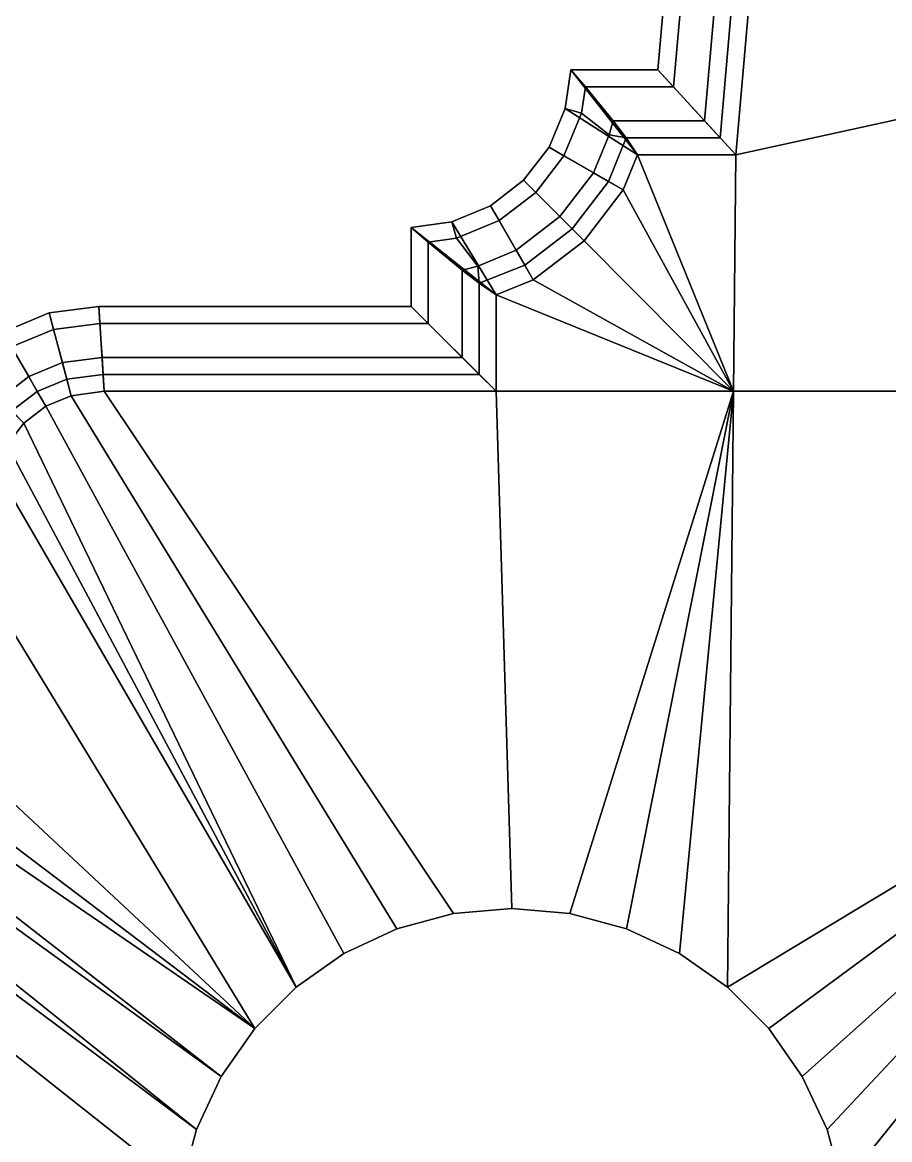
# Model space of a CAD drawing. Header units: metres. Extents: x -14.1 to 14.1, y -13.2 to 13.2.
# Drawn here: x -3.047 to -0.761, y -4.042 to -1.098 of the extents above; entities that cross this region are included whole.
import ezdxf

# ---------------------------------------------------------------- set-up
doc = ezdxf.new("R2010")
doc.units = ezdxf.units.M

msp = doc.modelspace()

# ---------------------------------------------------------------- linework, layer by layer
at = {"layer": 'facade', "color": 30}
for points in [[(-1.37177, -1.22337, 18.2145), (-1.3308, -1.26809, 18.2145), (-1.29439, -0.852563, 18.2145), (-1.33862, -0.844782, 18.2145)], [(-1.16689, -1.44699, 16.6459), (-1.37177, -1.22337, 16.6459), (-1.33862, -0.844782, 16.6459), (-1.11756, -0.88378, 16.6459)], [(-1.3308, -1.26809, 18.176), (-1.24882, -1.35754, 18.176), (-1.20597, -0.868172, 18.176), (-1.29439, -0.852563, 18.176)], [(-1.24882, -1.35754, 18.2145), (-1.20785, -1.40226, 18.2145), (-1.16179, -0.875954, 18.2145), (-1.20597, -0.868172, 18.2145)], [(-1.11756, -0.88378, 18.1308), (-1.16689, -1.44699, 18.1308), (0.221424, -1.14349, 18.1308), (0.230369, -1.04152, 18.1308)], [(0.230369, -1.04152, 16.6459), (0.221424, -1.14349, 16.6459), (-1.16689, -1.44699, 16.6459), (-1.11756, -0.88378, 16.6459)], [(0.221424, -2.0703, 18.1308), (0.221424, -1.14349, 18.1308), (-1.16689, -1.44699, 18.1308), (-1.1731, -2.0703, 18.1308)], [(-1.1731, -2.0703, 16.6459), (-1.16689, -1.44699, 16.6459), (0.221424, -1.14349, 16.6459), (0.221424, -2.0703, 16.6459)], [(-1.61667, -1.3252, 18.2145), (-1.57329, -1.33728, 18.2145), (-1.56273, -1.26809, 18.2145), (-1.60115, -1.22337, 18.2145)], [(-1.61667, -1.3252, 16.6459), (-1.60115, -1.22337, 16.6459), (-1.42579, -1.44699, 16.6459)], [(-1.60115, -1.22337, 18.2145), (-1.56273, -1.26809, 18.2145), (-1.3308, -1.26809, 18.2145), (-1.37177, -1.22337, 18.2145)], [(-1.60115, -1.22337, 18.176), (-1.60115, -1.22337, 18.2145), (-1.37177, -1.22337, 18.2145), (-1.37177, -1.22337, 18.176)], [(-1.37177, -1.22337, 18.176), (-1.37177, -1.22337, 16.6459), (-1.60115, -1.22337, 16.6459), (-1.60115, -1.22337, 18.176)], [(-1.42579, -1.44699, 16.6459), (-1.60115, -1.22337, 16.6459), (-1.37177, -1.22337, 16.6459), (-1.16689, -1.44699, 16.6459)], [(-1.57329, -1.33728, 18.176), (-1.50017, -1.39453, 18.176), (-1.4901, -1.35754, 18.176), (-1.56273, -1.26809, 18.176)], [(-1.3308, -1.26809, 18.176), (-1.3308, -1.26809, 18.2145), (-1.56273, -1.26809, 18.2145), (-1.56273, -1.26809, 18.176)], [(-1.56273, -1.26809, 18.176), (-1.4901, -1.35754, 18.176), (-1.24882, -1.35754, 18.176), (-1.3308, -1.26809, 18.176)], [(-1.6588, -1.42699, 18.2145), (-1.61971, -1.44953, 18.2145), (-1.57329, -1.33728, 18.2145), (-1.61667, -1.3252, 18.2145)], [(-1.46336, -1.53965, 16.6459), (-1.6588, -1.42699, 16.6459), (-1.61667, -1.3252, 16.6459), (-1.42579, -1.44699, 16.6459)], [(-1.61971, -1.44953, 18.176), (-1.54158, -1.49466, 18.176), (-1.50017, -1.39453, 18.176), (-1.57329, -1.33728, 18.176)], [(-1.50017, -1.39453, 18.2145), (-1.45593, -1.40226, 18.2145), (-1.4901, -1.35754, 18.2145)], [(-1.4901, -1.35754, 18.176), (-1.4901, -1.35754, 18.2145), (-1.24882, -1.35754, 18.2145), (-1.24882, -1.35754, 18.176)], [(-1.4901, -1.35754, 18.2145), (-1.45593, -1.40226, 18.2145), (-1.20785, -1.40226, 18.2145), (-1.24882, -1.35754, 18.2145)], [(-1.54158, -1.49466, 18.2145), (-1.50254, -1.5172, 18.2145), (-1.45593, -1.40226, 18.2145), (-1.50017, -1.39453, 18.2145)], [(-1.20785, -1.40226, 18.176), (-1.20785, -1.40226, 18.2145), (-1.45593, -1.40226, 18.2145), (-1.45593, -1.40226, 18.176)], [(-1.45593, -1.40226, 18.176), (-1.42579, -1.44699, 18.1308), (-1.16689, -1.44699, 18.1308), (-1.20785, -1.40226, 18.176)], [(-1.72589, -1.51438, 18.2145), (-1.694, -1.54627, 18.2145), (-1.61971, -1.44953, 18.2145), (-1.6588, -1.42699, 18.2145)], [(-1.56645, -1.67391, 16.6459), (-1.72589, -1.51438, 16.6459), (-1.6588, -1.42699, 16.6459), (-1.46336, -1.53965, 16.6459)], [(-1.694, -1.54627, 18.176), (-1.63022, -1.61009, 18.176), (-1.54158, -1.49466, 18.176), (-1.61971, -1.44953, 18.176)], [(-1.42579, -1.44699, 18.1308), (-1.46336, -1.53965, 18.1308), (-1.1731, -2.0703, 18.1308)], [(-1.1731, -2.0703, 16.6459), (-1.46336, -1.53965, 16.6459), (-1.42579, -1.44699, 16.6459)], [(-1.16689, -1.44699, 18.1308), (-1.42579, -1.44699, 18.1308), (-1.1731, -2.0703, 18.1308)], [(-1.1731, -2.0703, 16.6459), (-1.42579, -1.44699, 16.6459), (-1.16689, -1.44699, 16.6459)], [(-1.63022, -1.61009, 18.2145), (-1.59833, -1.64198, 18.2145), (-1.50254, -1.5172, 18.2145), (-1.54158, -1.49466, 18.2145)], [(-1.81328, -1.58142, 18.2145), (-1.79074, -1.62047, 18.2145), (-1.694, -1.54627, 18.2145), (-1.72589, -1.51438, 18.2145)], [(-1.70075, -1.77691, 16.6459), (-1.81328, -1.58142, 16.6459), (-1.72589, -1.51438, 16.6459), (-1.56645, -1.67391, 16.6459)], [(-1.79074, -1.62047, 18.176), (-1.74561, -1.6986, 18.176), (-1.63022, -1.61009, 18.176), (-1.694, -1.54627, 18.176)], [(-1.1731, -2.0703, 18.1308), (-1.46336, -1.53965, 18.1308), (-1.56645, -1.67391, 18.1308)], [(-1.56645, -1.67391, 16.6459), (-1.46336, -1.53965, 16.6459), (-1.1731, -2.0703, 16.6459)], [(-1.91507, -1.6236, 18.2145), (-1.90317, -1.66707, 18.2145), (-1.79074, -1.62047, 18.2145), (-1.81328, -1.58142, 18.2145)], [(-1.7987, -1.81609, 16.6459), (-1.91507, -1.6236, 16.6459), (-1.81328, -1.58142, 16.6459), (-1.70075, -1.77691, 16.6459)], [(-1.74561, -1.6986, 18.2145), (-1.72307, -1.73769, 18.2145), (-1.59833, -1.64198, 18.2145), (-1.63022, -1.61009, 18.2145)], [(-2.02231, -1.63894, 18.2145), (-1.97759, -1.67771, 18.2145), (-1.90317, -1.66707, 18.2145), (-1.91507, -1.6236, 18.2145)], [(-2.02231, -1.63894, 16.6459), (-1.91507, -1.6236, 16.6459), (-1.7987, -1.81609, 16.6459)], [(-2.02231, -1.84668, 18.2145), (-1.97759, -1.8914, 18.2145), (-1.97759, -1.67771, 18.2145), (-2.02231, -1.63894, 18.2145)], [(-1.7987, -2.0703, 16.6459), (-2.02231, -1.84668, 16.6459), (-2.02231, -1.63894, 16.6459), (-1.7987, -1.81609, 16.6459)], [(-2.02231, -1.63894, 18.176), (-2.02231, -1.63894, 16.6459), (-2.02231, -1.84668, 16.6459), (-2.02231, -1.84668, 18.176)], [(-2.02231, -1.84668, 18.176), (-2.02231, -1.84668, 18.2145), (-2.02231, -1.63894, 18.2145), (-2.02231, -1.63894, 18.176)], [(-1.90317, -1.66707, 18.176), (-1.84624, -1.74033, 18.176), (-1.74561, -1.6986, 18.176), (-1.79074, -1.62047, 18.176)], [(-1.97759, -1.67771, 18.176), (-1.88814, -1.75115, 18.176), (-1.84624, -1.74033, 18.176), (-1.90317, -1.66707, 18.176)], [(-1.1731, -2.0703, 18.1308), (-1.56645, -1.67391, 18.1308), (-1.70075, -1.77691, 18.1308)], [(-1.70075, -1.77691, 16.6459), (-1.56645, -1.67391, 16.6459), (-1.1731, -2.0703, 16.6459)], [(-1.97759, -1.8914, 18.176), (-1.88814, -1.98085, 18.176), (-1.88814, -1.75115, 18.176), (-1.97759, -1.67771, 18.176)], [(-1.97759, -1.67771, 18.176), (-1.97759, -1.67771, 18.2145), (-1.97759, -1.8914, 18.2145), (-1.97759, -1.8914, 18.176)], [(-1.84624, -1.74033, 18.2145), (-1.84342, -1.78577, 18.2145), (-1.72307, -1.73769, 18.2145), (-1.74561, -1.6986, 18.2145)], [(-1.88814, -1.75115, 18.2145), (-1.84342, -1.78577, 18.2145), (-1.84624, -1.74033, 18.2145)], [(-1.88814, -1.98085, 18.2145), (-1.84342, -2.02557, 18.2145), (-1.84342, -1.78577, 18.2145), (-1.88814, -1.75115, 18.2145)], [(-1.88814, -1.98085, 18.176), (-1.88814, -1.98085, 18.2145), (-1.88814, -1.75115, 18.2145), (-1.88814, -1.75115, 18.176)], [(-1.84342, -1.78577, 18.176), (-1.84342, -1.78577, 18.2145), (-1.84342, -2.02557, 18.2145), (-1.84342, -2.02557, 18.176)], [(-1.84342, -2.02557, 18.176), (-1.7987, -2.0703, 18.1308), (-1.7987, -1.81609, 18.1308), (-1.84342, -1.78577, 18.176)], [(-1.1731, -2.0703, 18.1308), (-1.70075, -1.77691, 18.1308), (-1.7987, -1.81609, 18.1308)], [(-1.7987, -1.81609, 16.6459), (-1.70075, -1.77691, 16.6459), (-1.1731, -2.0703, 16.6459)], [(-1.1731, -2.0703, 18.1308), (-1.7987, -1.81609, 18.1308), (-1.7987, -2.0703, 18.1308)], [(-1.7987, -2.0703, 16.6459), (-1.7987, -1.81609, 16.6459), (-1.1731, -2.0703, 16.6459)], [(-2.96486, -1.9075, 18.2145), (-2.84308, -1.8914, 18.2145), (-2.84603, -1.84668, 18.2145), (-2.97654, -1.86394, 18.2145)], [(-2.91813, -2.08179, 16.6459), (-2.97654, -1.86394, 16.6459), (-2.84603, -1.84668, 16.6459), (-2.83132, -2.0703, 16.6459)], [(-2.84603, -1.84668, 18.2145), (-2.84308, -1.8914, 18.2145), (-1.97759, -1.8914, 18.2145), (-2.02231, -1.84668, 18.2145)], [(-2.83132, -2.0703, 16.6459), (-2.84603, -1.84668, 16.6459), (-2.02231, -1.84668, 16.6459), (-1.7987, -2.0703, 16.6459)], [(-2.97654, -1.86394, 18.2145), (-3.09814, -1.91426, 18.2145), (-3.0756, -1.95334, 18.2145), (-2.96486, -1.9075, 18.2145)], [(-2.98539, -2.10961, 16.6459), (-3.09814, -1.91426, 16.6459), (-2.97654, -1.86394, 16.6459), (-2.91813, -2.08179, 16.6459)], [(-3.0756, -1.95334, 18.176), (-3.03047, -2.03148, 18.176), (-2.94152, -1.99462, 18.176), (-2.96486, -1.9075, 18.176)], [(-2.96486, -1.9075, 18.176), (-2.94152, -1.99462, 18.176), (-2.83718, -1.98085, 18.176), (-2.84308, -1.8914, 18.176)], [(-2.84308, -1.8914, 18.176), (-2.83718, -1.98085, 18.176), (-1.88814, -1.98085, 18.176), (-1.97759, -1.8914, 18.176)], [(-3.04309, -2.15389, 16.6459), (-3.20257, -1.9944, 16.6459), (-3.09814, -1.91426, 16.6459), (-2.98539, -2.10961, 16.6459)], [(-3.17068, -2.02629, 18.176), (-3.10686, -2.09011, 18.176), (-3.03047, -2.03148, 18.176), (-3.0756, -1.95334, 18.176)], [(-3.08736, -2.21163, 16.6459), (-3.28272, -2.09883, 16.6459), (-3.20257, -1.9944, 16.6459), (-3.04309, -2.15389, 16.6459)], [(-3.03047, -2.03148, 18.2145), (-3.00793, -2.07052, 18.2145), (-2.9298, -2.03823, 18.2145), (-2.94152, -1.99462, 18.2145)], [(-2.94152, -1.99462, 18.2145), (-2.9298, -2.03823, 18.2145), (-2.83427, -2.02557, 18.2145), (-2.83718, -1.98085, 18.2145)], [(-2.83718, -1.98085, 18.2145), (-2.83427, -2.02557, 18.2145), (-1.84342, -2.02557, 18.2145), (-1.88814, -1.98085, 18.2145)], [(-3.10686, -2.09011, 18.2145), (-3.07497, -2.122, 18.2145), (-3.00793, -2.07052, 18.2145), (-3.03047, -2.03148, 18.2145)], [(-2.91813, -2.08179, 18.1308), (-2.98539, -2.10961, 18.1308), (-2.19955, -3.55132, 18.1308), (-2.05984, -3.48616, 18.1308)], [(-2.05984, -3.48616, 16.6459), (-2.19955, -3.55132, 16.6459), (-2.98539, -2.10961, 16.6459), (-2.91813, -2.08179, 16.6459)], [(-2.05984, -3.48616, 18.1308), (-1.91091, -3.44626, 18.1308), (-2.83132, -2.0703, 18.1308), (-2.91813, -2.08179, 18.1308)], [(-2.91813, -2.08179, 16.6459), (-2.83132, -2.0703, 16.6459), (-1.91091, -3.44626, 16.6459), (-2.05984, -3.48616, 16.6459)], [(-1.7987, -2.0703, 18.1308), (-2.83132, -2.0703, 18.1308), (-1.91091, -3.44626, 18.1308), (-1.75733, -3.43285, 18.1308)], [(-1.75733, -3.43285, 16.6459), (-1.91091, -3.44626, 16.6459), (-2.83132, -2.0703, 16.6459), (-1.7987, -2.0703, 16.6459)], [(-1.7987, -2.0703, 18.1308), (-1.75733, -3.43285, 18.1308), (-1.60375, -3.44626, 18.1308), (-1.1731, -2.0703, 18.1308)], [(-1.1731, -2.0703, 16.6459), (-1.60375, -3.44626, 16.6459), (-1.75733, -3.43285, 16.6459), (-1.7987, -2.0703, 16.6459)], [(-1.1731, -2.0703, 18.1308), (-1.60375, -3.44626, 18.1308), (-1.45482, -3.48616, 18.1308)], [(-1.45482, -3.48616, 16.6459), (-1.60375, -3.44626, 16.6459), (-1.1731, -2.0703, 16.6459)], [(-1.1731, -2.0703, 18.1308), (-1.45482, -3.48616, 18.1308), (-1.3151, -3.55132, 18.1308)], [(-1.3151, -3.55132, 16.6459), (-1.45482, -3.48616, 16.6459), (-1.1731, -2.0703, 16.6459)], [(-1.1731, -2.0703, 18.1308), (-1.3151, -3.55132, 18.1308), (-1.1888, -3.63978, 18.1308)], [(-1.1888, -3.63978, 16.6459), (-1.3151, -3.55132, 16.6459), (-1.1731, -2.0703, 16.6459)], [(-1.1731, -2.0703, 18.1308), (-1.1888, -3.63978, 18.1308), (0.221424, -2.78999, 18.1308), (0.221424, -2.0703, 18.1308)], [(0.221424, -2.0703, 16.6459), (0.221424, -2.78999, 16.6459), (-1.1888, -3.63978, 16.6459), (-1.1731, -2.0703, 16.6459)], [(-2.32585, -3.63978, 18.1308), (-2.19955, -3.55132, 18.1308), (-2.98539, -2.10961, 18.1308), (-3.04309, -2.15389, 18.1308)], [(-3.04309, -2.15389, 16.6459), (-2.98539, -2.10961, 16.6459), (-2.19955, -3.55132, 16.6459), (-2.32585, -3.63978, 16.6459)], [(-2.32585, -3.63978, 18.1308), (-3.04309, -2.15389, 18.1308), (-3.08736, -2.21163, 18.1308)], [(-3.08736, -2.21163, 16.6459), (-3.04309, -2.15389, 16.6459), (-2.32585, -3.63978, 16.6459)], [(-2.32585, -3.63978, 18.1308), (-3.08736, -2.21163, 18.1308), (-3.11505, -2.27844, 18.1308)], [(-3.11505, -2.27844, 16.6459), (-3.08736, -2.21163, 16.6459), (-2.32585, -3.63978, 16.6459)], [(-3.11505, -2.27844, 18.1308), (-3.1527, -2.57263, 18.1308), (-2.43489, -3.74878, 18.1308), (-2.32585, -3.63978, 18.1308)], [(-2.32585, -3.63978, 16.6459), (-2.43489, -3.74878, 16.6459), (-3.1527, -2.57263, 16.6459), (-3.11505, -2.27844, 16.6459)], [(-2.43489, -3.74878, 18.1308), (-3.1527, -2.57263, 18.1308), (-3.69529, -2.57263, 18.1308)], [(-3.69529, -2.57263, 18.1308), (-3.69529, -2.79415, 18.1308), (-2.43489, -3.74878, 18.1308)], [(-3.69529, -2.57263, 16.6459), (-3.1527, -2.57263, 16.6459), (-2.43489, -3.74878, 16.6459)], [(-2.43489, -3.74878, 16.6459), (-3.69529, -2.79415, 16.6459), (-3.69529, -2.57263, 16.6459)], [(-2.43489, -3.74878, 18.1308), (-3.69529, -2.79415, 18.1308), (-3.81394, -2.80283, 18.1308)], [(-3.81394, -2.80283, 16.6459), (-3.69529, -2.79415, 16.6459), (-2.43489, -3.74878, 16.6459)], [(0.221424, -2.78999, 18.1308), (-1.1888, -3.63978, 18.1308), (-1.07976, -3.74878, 18.1308)], [(-1.07976, -3.74878, 16.6459), (-1.1888, -3.63978, 16.6459), (0.221424, -2.78999, 16.6459)], [(-1.07976, -3.74878, 18.1308), (-0.991346, -3.87508, 18.1308), (0.221424, -2.78999, 18.1308)], [(0.221424, -2.78999, 16.6459), (-0.991346, -3.87508, 16.6459), (-1.07976, -3.74878, 16.6459)], [(0.221424, -2.78999, 18.1308), (-0.991346, -3.87508, 18.1308), (-0.926184, -4.01479, 18.1308)], [(-0.926184, -4.01479, 16.6459), (-0.991346, -3.87508, 16.6459), (0.221424, -2.78999, 16.6459)], [(0.221424, -2.78999, 18.1308), (-0.926184, -4.01479, 18.1308), (-0.88629, -4.16372, 18.1308)], [(-0.88629, -4.16372, 16.6459), (-0.926184, -4.01479, 16.6459), (0.221424, -2.78999, 16.6459)], [(-0.88629, -4.16372, 18.1308), (-0.872828, -4.31735, 18.1308), (0.808645, -4.31735, 18.1308), (0.221424, -2.78999, 18.1308)], [(0.808645, -4.31735, 16.6459), (-0.872828, -4.31735, 16.6459), (-0.88629, -4.16372, 16.6459), (0.221424, -2.78999, 16.6459)], [(-3.87432, -2.82523, 18.1308), (-3.92508, -2.86226, 18.1308), (-2.52331, -3.87512, 18.1308)], [(-2.52331, -3.87512, 16.6459), (-3.92508, -2.86226, 16.6459), (-3.87432, -2.82523, 16.6459)], [(-2.52331, -3.87512, 18.1308), (-2.43489, -3.74878, 18.1308), (-3.81394, -2.80283, 18.1308), (-3.87432, -2.82523, 18.1308)], [(-3.87432, -2.82523, 16.6459), (-3.81394, -2.80283, 16.6459), (-2.43489, -3.74878, 16.6459), (-2.52331, -3.87512, 16.6459)], [(-2.58847, -4.01479, 18.1308), (-2.52331, -3.87512, 18.1308), (-3.92508, -2.86226, 18.1308), (-3.96211, -2.91302, 18.1308)], [(-3.96211, -2.91302, 16.6459), (-3.92508, -2.86226, 16.6459), (-2.52331, -3.87512, 16.6459), (-2.58847, -4.01479, 16.6459)], [(-3.96211, -2.91302, 18.1308), (-3.98465, -2.97376, 18.1308), (-2.58847, -4.01479, 18.1308)], [(-2.58847, -4.01479, 16.6459), (-3.98465, -2.97376, 16.6459), (-3.96211, -2.91302, 16.6459)], [(-2.62836, -4.16372, 18.1308), (-2.58847, -4.01479, 18.1308), (-3.98465, -2.97376, 18.1308), (-3.99454, -3.08535, 18.1308)], [(-3.99454, -3.08535, 16.6459), (-3.98465, -2.97376, 16.6459), (-2.58847, -4.01479, 16.6459), (-2.62836, -4.16372, 16.6459)], [(-3.99454, -3.08535, 18.1308), (-3.99454, -4.31735, 18.1308), (-2.64183, -4.31735, 18.1308), (-2.62836, -4.16372, 18.1308)], [(-2.62836, -4.16372, 16.6459), (-2.64183, -4.31735, 16.6459), (-3.99454, -4.31735, 16.6459), (-3.99454, -3.08535, 16.6459)]]:
    msp.add_3dface(points, dxfattribs=at)
at = {"layer": 'facade2', "color": 22}
for points in [[(-1.20785, -1.40226, 18.176), (-1.16689, -1.44699, 18.1308), (-1.11756, -0.88378, 18.1308), (-1.16179, -0.875954, 18.176)], [(-1.50254, -1.5172, 18.176), (-1.46336, -1.53965, 18.1308), (-1.42579, -1.44699, 18.1308), (-1.45593, -1.40226, 18.176)], [(-1.59833, -1.64198, 18.176), (-1.56645, -1.67391, 18.1308), (-1.46336, -1.53965, 18.1308), (-1.50254, -1.5172, 18.176)], [(-1.72307, -1.73769, 18.176), (-1.70075, -1.77691, 18.1308), (-1.56645, -1.67391, 18.1308), (-1.59833, -1.64198, 18.176)], [(-1.84342, -1.78577, 18.176), (-1.7987, -1.81609, 18.1308), (-1.70075, -1.77691, 18.1308), (-1.72307, -1.73769, 18.176)], [(-2.9298, -2.03823, 18.176), (-2.91813, -2.08179, 18.1308), (-2.83132, -2.0703, 18.1308), (-2.83427, -2.02557, 18.176)], [(-2.83427, -2.02557, 18.176), (-2.83132, -2.0703, 18.1308), (-1.7987, -2.0703, 18.1308), (-1.84342, -2.02557, 18.176)], [(-3.00793, -2.07052, 18.176), (-2.98539, -2.10961, 18.1308), (-2.91813, -2.08179, 18.1308), (-2.9298, -2.03823, 18.176)], [(-3.07497, -2.122, 18.176), (-3.04309, -2.15389, 18.1308), (-2.98539, -2.10961, 18.1308), (-3.00793, -2.07052, 18.176)], [(-3.12645, -2.18904, 18.176), (-3.08736, -2.21163, 18.1308), (-3.04309, -2.15389, 18.1308), (-3.07497, -2.122, 18.176)], [(-1.75733, -3.43285, 18.1308), (-1.91091, -3.44626, 18.1308), (-1.91091, -3.44626, 16.6459), (-1.75733, -3.43285, 16.6459)], [(-1.60375, -3.44626, 18.1308), (-1.75733, -3.43285, 18.1308), (-1.75733, -3.43285, 16.6459), (-1.60375, -3.44626, 16.6459)], [(-1.91091, -3.44626, 18.1308), (-2.05984, -3.48616, 18.1308), (-2.05984, -3.48616, 16.6459), (-1.91091, -3.44626, 16.6459)], [(-1.45482, -3.48616, 18.1308), (-1.60375, -3.44626, 18.1308), (-1.60375, -3.44626, 16.6459), (-1.45482, -3.48616, 16.6459)], [(-2.05984, -3.48616, 18.1308), (-2.19955, -3.55132, 18.1308), (-2.19955, -3.55132, 16.6459), (-2.05984, -3.48616, 16.6459)], [(-1.3151, -3.55132, 18.1308), (-1.45482, -3.48616, 18.1308), (-1.45482, -3.48616, 16.6459), (-1.3151, -3.55132, 16.6459)], [(-2.19955, -3.55132, 18.1308), (-2.32585, -3.63978, 18.1308), (-2.32585, -3.63978, 16.6459), (-2.19955, -3.55132, 16.6459)], [(-1.1888, -3.63978, 18.1308), (-1.3151, -3.55132, 18.1308), (-1.3151, -3.55132, 16.6459), (-1.1888, -3.63978, 16.6459)], [(-2.32585, -3.63978, 18.1308), (-2.43489, -3.74878, 18.1308), (-2.43489, -3.74878, 16.6459), (-2.32585, -3.63978, 16.6459)], [(-1.07976, -3.74878, 18.1308), (-1.1888, -3.63978, 18.1308), (-1.1888, -3.63978, 16.6459), (-1.07976, -3.74878, 16.6459)], [(-2.43489, -3.74878, 18.1308), (-2.52331, -3.87512, 18.1308), (-2.52331, -3.87512, 16.6459), (-2.43489, -3.74878, 16.6459)], [(-0.991346, -3.87508, 18.1308), (-1.07976, -3.74878, 18.1308), (-1.07976, -3.74878, 16.6459), (-0.991346, -3.87508, 16.6459)], [(-2.52331, -3.87512, 18.1308), (-2.58847, -4.01479, 18.1308), (-2.58847, -4.01479, 16.6459), (-2.52331, -3.87512, 16.6459)], [(-0.926184, -4.01479, 18.1308), (-0.991346, -3.87508, 18.1308), (-0.991346, -3.87508, 16.6459), (-0.926184, -4.01479, 16.6459)], [(-2.58847, -4.01479, 18.1308), (-2.62836, -4.16372, 18.1308), (-2.62836, -4.16372, 16.6459), (-2.58847, -4.01479, 16.6459)], [(-0.88629, -4.16372, 18.1308), (-0.926184, -4.01479, 18.1308), (-0.926184, -4.01479, 16.6459), (-0.88629, -4.16372, 16.6459)]]:
    msp.add_3dface(points, dxfattribs=at)
at = {"layer": 'facade3', "color": 24}
for points in [[(-1.33862, -0.844782, 18.176), (-1.33862, -0.844782, 16.6459), (-1.37177, -1.22337, 16.6459), (-1.37177, -1.22337, 18.176)], [(-1.37177, -1.22337, 18.176), (-1.37177, -1.22337, 18.2145), (-1.33862, -0.844782, 18.2145), (-1.33862, -0.844782, 18.176)], [(-1.29439, -0.852563, 18.176), (-1.29439, -0.852563, 18.2145), (-1.3308, -1.26809, 18.2145), (-1.3308, -1.26809, 18.176)], [(-1.24882, -1.35754, 18.176), (-1.24882, -1.35754, 18.2145), (-1.20597, -0.868172, 18.2145), (-1.20597, -0.868172, 18.176)], [(-1.16179, -0.875954, 18.176), (-1.16179, -0.875954, 18.2145), (-1.20785, -1.40226, 18.2145), (-1.20785, -1.40226, 18.176)], [(-1.61667, -1.3252, 18.176), (-1.61667, -1.3252, 18.2145), (-1.60115, -1.22337, 18.2145), (-1.60115, -1.22337, 18.176)], [(-1.60115, -1.22337, 18.176), (-1.60115, -1.22337, 16.6459), (-1.61667, -1.3252, 16.6459), (-1.61667, -1.3252, 18.176)], [(-1.56273, -1.26809, 18.176), (-1.56273, -1.26809, 18.2145), (-1.57329, -1.33728, 18.2145), (-1.57329, -1.33728, 18.176)], [(-1.61667, -1.3252, 18.176), (-1.61667, -1.3252, 16.6459), (-1.6588, -1.42699, 16.6459), (-1.6588, -1.42699, 18.176)], [(-1.6588, -1.42699, 18.176), (-1.6588, -1.42699, 18.2145), (-1.61667, -1.3252, 18.2145), (-1.61667, -1.3252, 18.176)], [(-1.57329, -1.33728, 18.176), (-1.57329, -1.33728, 18.2145), (-1.61971, -1.44953, 18.2145), (-1.61971, -1.44953, 18.176)], [(-1.50017, -1.39453, 18.176), (-1.50017, -1.39453, 18.2145), (-1.4901, -1.35754, 18.2145), (-1.4901, -1.35754, 18.176)], [(-1.54158, -1.49466, 18.176), (-1.54158, -1.49466, 18.2145), (-1.50017, -1.39453, 18.2145), (-1.50017, -1.39453, 18.176)], [(-1.45593, -1.40226, 18.176), (-1.45593, -1.40226, 18.2145), (-1.50254, -1.5172, 18.2145), (-1.50254, -1.5172, 18.176)], [(-1.72589, -1.51438, 18.176), (-1.72589, -1.51438, 18.2145), (-1.6588, -1.42699, 18.2145), (-1.6588, -1.42699, 18.176)], [(-1.6588, -1.42699, 18.176), (-1.6588, -1.42699, 16.6459), (-1.72589, -1.51438, 16.6459), (-1.72589, -1.51438, 18.176)], [(-1.61971, -1.44953, 18.176), (-1.61971, -1.44953, 18.2145), (-1.694, -1.54627, 18.2145), (-1.694, -1.54627, 18.176)], [(-1.63022, -1.61009, 18.176), (-1.63022, -1.61009, 18.2145), (-1.54158, -1.49466, 18.2145), (-1.54158, -1.49466, 18.176)], [(-1.72589, -1.51438, 18.176), (-1.72589, -1.51438, 16.6459), (-1.81328, -1.58142, 16.6459), (-1.81328, -1.58142, 18.176)], [(-1.81328, -1.58142, 18.176), (-1.81328, -1.58142, 18.2145), (-1.72589, -1.51438, 18.2145), (-1.72589, -1.51438, 18.176)], [(-1.50254, -1.5172, 18.176), (-1.50254, -1.5172, 18.2145), (-1.59833, -1.64198, 18.2145), (-1.59833, -1.64198, 18.176)], [(-1.694, -1.54627, 18.176), (-1.694, -1.54627, 18.2145), (-1.79074, -1.62047, 18.2145), (-1.79074, -1.62047, 18.176)], [(-1.91507, -1.6236, 18.176), (-1.91507, -1.6236, 18.2145), (-1.81328, -1.58142, 18.2145), (-1.81328, -1.58142, 18.176)], [(-1.81328, -1.58142, 18.176), (-1.81328, -1.58142, 16.6459), (-1.91507, -1.6236, 16.6459), (-1.91507, -1.6236, 18.176)], [(-1.74561, -1.6986, 18.176), (-1.74561, -1.6986, 18.2145), (-1.63022, -1.61009, 18.2145), (-1.63022, -1.61009, 18.176)], [(-1.91507, -1.6236, 18.176), (-1.91507, -1.6236, 16.6459), (-2.02231, -1.63894, 16.6459), (-2.02231, -1.63894, 18.176)], [(-2.02231, -1.63894, 18.176), (-2.02231, -1.63894, 18.2145), (-1.91507, -1.6236, 18.2145), (-1.91507, -1.6236, 18.176)], [(-1.79074, -1.62047, 18.176), (-1.79074, -1.62047, 18.2145), (-1.90317, -1.66707, 18.2145), (-1.90317, -1.66707, 18.176)], [(-1.59833, -1.64198, 18.176), (-1.59833, -1.64198, 18.2145), (-1.72307, -1.73769, 18.2145), (-1.72307, -1.73769, 18.176)], [(-1.90317, -1.66707, 18.176), (-1.90317, -1.66707, 18.2145), (-1.97759, -1.67771, 18.2145), (-1.97759, -1.67771, 18.176)], [(-1.84624, -1.74033, 18.176), (-1.84624, -1.74033, 18.2145), (-1.74561, -1.6986, 18.2145), (-1.74561, -1.6986, 18.176)], [(-1.88814, -1.75115, 18.176), (-1.88814, -1.75115, 18.2145), (-1.84624, -1.74033, 18.2145), (-1.84624, -1.74033, 18.176)], [(-1.72307, -1.73769, 18.176), (-1.72307, -1.73769, 18.2145), (-1.84342, -1.78577, 18.2145), (-1.84342, -1.78577, 18.176)], [(-2.84603, -1.84668, 18.176), (-2.84603, -1.84668, 16.6459), (-2.97654, -1.86394, 16.6459), (-2.97654, -1.86394, 18.176)], [(-2.97654, -1.86394, 18.176), (-2.97654, -1.86394, 18.2145), (-2.84603, -1.84668, 18.2145), (-2.84603, -1.84668, 18.176)], [(-2.84603, -1.84668, 18.176), (-2.84603, -1.84668, 18.2145), (-2.02231, -1.84668, 18.2145), (-2.02231, -1.84668, 18.176)], [(-2.02231, -1.84668, 18.176), (-2.02231, -1.84668, 16.6459), (-2.84603, -1.84668, 16.6459), (-2.84603, -1.84668, 18.176)], [(-3.09814, -1.91426, 18.176), (-3.09814, -1.91426, 18.2145), (-2.97654, -1.86394, 18.2145), (-2.97654, -1.86394, 18.176)], [(-2.97654, -1.86394, 18.176), (-2.97654, -1.86394, 16.6459), (-3.09814, -1.91426, 16.6459), (-3.09814, -1.91426, 18.176)], [(-2.96486, -1.9075, 18.176), (-2.96486, -1.9075, 18.2145), (-3.0756, -1.95334, 18.2145), (-3.0756, -1.95334, 18.176)], [(-2.84308, -1.8914, 18.176), (-2.84308, -1.8914, 18.2145), (-2.96486, -1.9075, 18.2145), (-2.96486, -1.9075, 18.176)], [(-1.97759, -1.8914, 18.176), (-1.97759, -1.8914, 18.2145), (-2.84308, -1.8914, 18.2145), (-2.84308, -1.8914, 18.176)], [(-3.03047, -2.03148, 18.176), (-3.03047, -2.03148, 18.2145), (-2.94152, -1.99462, 18.2145), (-2.94152, -1.99462, 18.176)], [(-2.94152, -1.99462, 18.176), (-2.94152, -1.99462, 18.2145), (-2.83718, -1.98085, 18.2145), (-2.83718, -1.98085, 18.176)], [(-2.83718, -1.98085, 18.176), (-2.83718, -1.98085, 18.2145), (-1.88814, -1.98085, 18.2145), (-1.88814, -1.98085, 18.176)], [(-2.83427, -2.02557, 18.176), (-2.83427, -2.02557, 18.2145), (-2.9298, -2.03823, 18.2145), (-2.9298, -2.03823, 18.176)], [(-1.84342, -2.02557, 18.176), (-1.84342, -2.02557, 18.2145), (-2.83427, -2.02557, 18.2145), (-2.83427, -2.02557, 18.176)], [(-3.10686, -2.09011, 18.176), (-3.10686, -2.09011, 18.2145), (-3.03047, -2.03148, 18.2145), (-3.03047, -2.03148, 18.176)], [(-2.9298, -2.03823, 18.176), (-2.9298, -2.03823, 18.2145), (-3.00793, -2.07052, 18.2145), (-3.00793, -2.07052, 18.176)], [(-3.00793, -2.07052, 18.176), (-3.00793, -2.07052, 18.2145), (-3.07497, -2.122, 18.2145), (-3.07497, -2.122, 18.176)]]:
    msp.add_3dface(points, dxfattribs=at)

doc.saveas('drawing.dxf')
